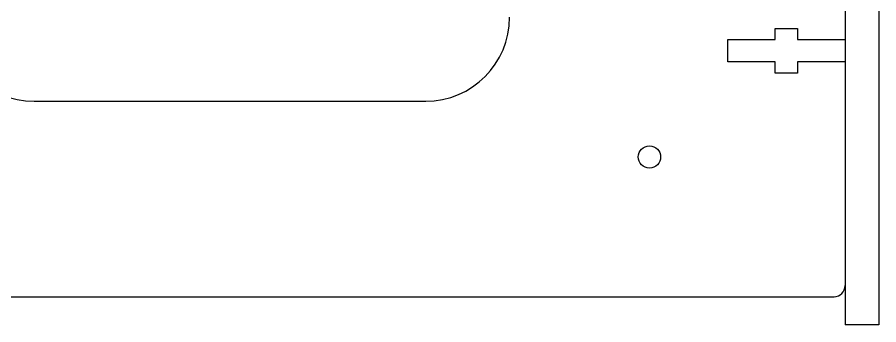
# Model space of a CAD drawing. Header units: millimetres. Extents: x -300 to 1184, y 5 to 1469.
# Drawn here: x 335.7 to 438.4, y 204.1 to 240.7 of the extents above; entities that cross this region are included whole.
import ezdxf

# ---------------------------------------------------------------- set-up
doc = ezdxf.new("R2010")
doc.units = ezdxf.units.MM

msp = doc.modelspace()

# ---------------------------------------------------------------- linework, layer by layer
at = {"color": 7, "linetype": 'Continuous', "lineweight": 25}
for p, q in [((434.39, 305.84), (434.39, 208.08)), ((438.39, 305.84), (438.39, 208.08)), ((426.06, 239.41), (428.72, 239.41)), ((426.06, 238.08), (426.06, 239.41)), ((428.72, 239.41), (428.72, 238.08)), ((420.39, 238.08), (426.06, 238.08)), ((420.39, 235.41), (420.39, 238.08)), ((428.72, 238.08), (434.39, 238.08)), ((426.06, 235.41), (420.39, 235.41)), ((426.06, 234.08), (426.06, 235.41)), ((428.72, 235.41), (428.72, 234.08)), ((434.39, 235.41), (428.72, 235.41)), ((428.72, 234.08), (426.06, 234.08)), ((337.72, 230.74), (384.39, 230.74)), ((434.39, 208.08), (434.39, 204.08)), ((438.39, 208.08), (438.39, 204.08)), ((289.06, 207.41), (433.06, 207.41)), ((438.39, 204.08), (434.39, 204.08))]:
    msp.add_line(p, q, dxfattribs=at)
msp.add_circle((411.06, 224.08), 1.33, dxfattribs=at)
for centre, radius, start, end in [((337.72, 240.74), 10, 180, 270), ((384.39, 240.74), 10, 270, 0), ((433.06, 208.74), 1.33, 270, 0)]:
    msp.add_arc(centre, radius, start, end, dxfattribs=at)

doc.saveas('drawing.dxf')
